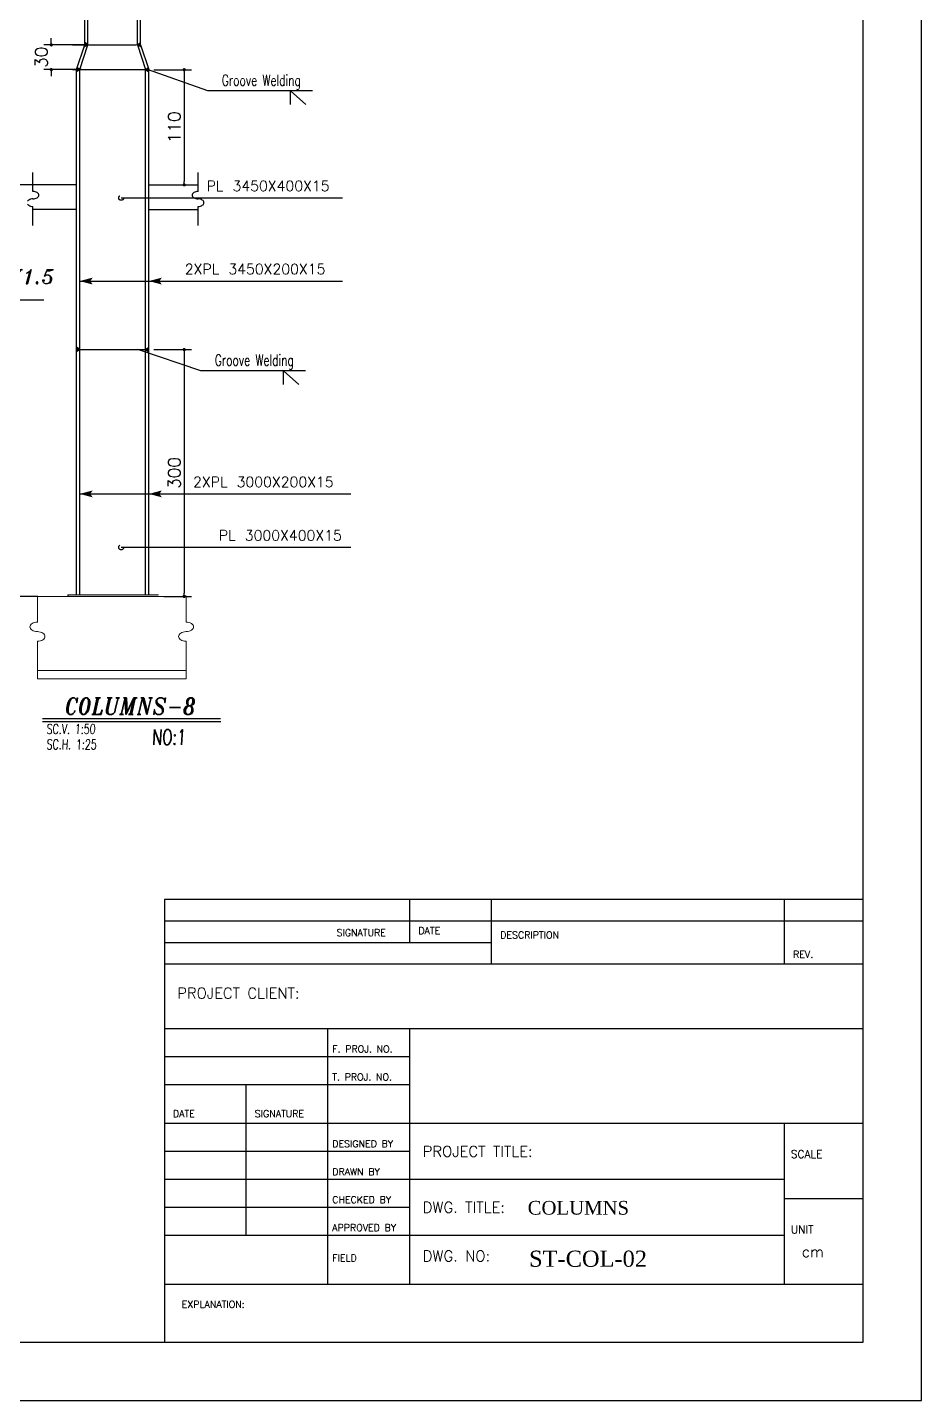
# Model space of a CAD drawing. Header units: inches. Extents: x 1387 to 2676, y -3005 to -2136.
# Drawn here: x 2561.74 to 2583.46, y -2492.43 to -2459.07 of the extents above; entities that cross this region are included whole.
import ezdxf

# ---------------------------------------------------------------- set-up
doc = ezdxf.new("R2010")
doc.units = ezdxf.units.IN
doc.header["$MEASUREMENT"] = 0
doc.linetypes.add('HIDDEN', pattern=[0.375, 0.25, -0.125])
for name, color, linetype in [('1', 1, 'Continuous'), ('1R', 1, 'Continuous'), ('2Y', 2, 'Continuous'), ('3', 3, 'HIDDEN'), ('3G', 3, 'Continuous'), ('4C', 4, 'Continuous'), ('6M', 6, 'Continuous'), ('COL-2', 3, 'Continuous'), ('D', 1, 'Continuous'), ('DIM', 8, 'Continuous'), ('lateral brace', 5, 'Continuous'), ('Layer4', 118, 'Continuous'), ('LEVEL', 3, 'HIDDEN'), ('TXT', 3, 'Continuous')]:
    doc.layers.add(name, color=color, linetype=linetype)
doc.layers.add('2', color=2, linetype='Continuous', lineweight=9)
doc.styles.add('ITALICT', font='italict')
doc.styles.add('ROMANC', font='TXT.shx')
doc.styles.add('ROMANS', font='ROMANS')
doc.styles.add('ROMANT', font='romant')
doc.styles.add('style1', font='times.ttf')
doc.dimstyles.new('1-100', dxfattribs={"dimtxt": 0.3, "dimasz": 0.08, "dimexe": 0.18, "dimexo": 0.0625, "dimgap": 0.09, "dimtad": 1, "dimdec": 0, "dimlfac": 1000, "dimdsep": 46, "dimtxsty": 'ROMANT', "dimblk": 'DOT', "dimcen": 0.09, "dimclrd": 1, "dimclre": 1, "dimclrt": 3, "dimadec": 0, "dimazin": 0, "dimtfac": 1, "dimtdec": 0, "dimtix": 1, "dimtofl": 0, "dimtmove": 2, "dimatfit": 3, "dimldrblk": 'DOT', "dimfxl": 1, "dimtolj": 1, "dimarcsym": 0})

# ---------------------------------------------------------------- blocks, each defined once
blk = doc.blocks.new('DOT')
at = {"layer": 'DIM', "color": 0, "linetype": 'ByBlock'}
blk.add_line((-0.5, 0), (-1, 0), dxfattribs=at)
at = {"layer": 'DIM', "color": 0, "linetype": 'ByBlock', "const_width": 0.5}
blk.add_lwpolyline([(-0.25, 0, 1), (0.25, 0, 1)], format="xyb", close=True, dxfattribs=at)
blk = doc.blocks.new('*D273')
at = {"layer": 'D', "color": 1, "lineweight": -2, "transparency": 16777216}
for p, q in [((2562.764, -2462.895), (2559.548, -2462.895)), ((2559.728, -2462.975), (2559.728, -2472.815)), ((2561.987, -2472.895), (2559.548, -2472.895))]:
    blk.add_line(p, q, dxfattribs=at)
at = {"layer": 'Defpoints', "color": 0, "transparency": 16777216}
for p in [(2562.827, -2462.895), (2559.728, -2472.895), (2562.05, -2472.895)]:
    blk.add_point(p, dxfattribs=at)
at = {"layer": 'D', "color": 1, "lineweight": -2, "transparency": 16777216, "xscale": 0.08, "yscale": 0.08, "zscale": 0.08}
for p, rotation in [((2559.728, -2462.895), 90), ((2559.728, -2472.895), 270)]:
    blk.add_blockref('DOT', p, dxfattribs=dict(at, rotation=rotation))
at = {"layer": 'D', "color": 2, "transparency": 16777216, "insert": (2559.488, -2467.895), "char_height": 0.3, "attachment_point": 5, "rotation": 90, "style": 'ROMANS'}
blk.add_mtext('\\A1;535', dxfattribs=at)
blk = doc.blocks.new('_Dot')
at = {"layer": 'DIM', "color": 0, "lineweight": -2}
blk.add_line((-0.5, 0), (-1, 0), dxfattribs=at)
at = {"layer": 'DIM', "color": 0, "const_width": 0.5}
blk.add_lwpolyline([(-0.25, 0, 1), (0.25, 0, 1)], format="xyb", close=True, dxfattribs=at)
blk = doc.blocks.new('ss')
at = {"layer": '2'}
for p, q in [((0, 0.137), (0, 0.514)), ((0, -0.137), (0, -0.674))]:
    blk.add_line(p, q, dxfattribs=at)
for points in [[(0, 0, -0.064661), (-0.043, 0.006, -0.077521), (-0.076, 0.02, -0.107173), (-0.1, 0.044, -0.145), (-0.107, 0.069, -0.145), (-0.1, 0.093, -0.107173), (-0.076, 0.117, -0.077521), (-0.043, 0.131, -0.064661), (0, 0.137, -0.064661)], [(0, -0.137, 0.064661), (0.043, -0.131, 0.077521), (0.076, -0.117, 0.107173), (0.1, -0.093, 0.145), (0.107, -0.069, 0.145), (0.1, -0.044, 0.107173), (0.076, -0.02, 0.077521), (0.043, -0.006, 0.064661), (0, 0, 0.064661)]]:
    blk.add_lwpolyline(points, format="xyb", dxfattribs=at)
blk = doc.blocks.new('*D276')
at = {"layer": 'D', "color": 1, "lineweight": -2, "transparency": 16777216}
for p, q in [((2564.81, -2466.897), (2565.724, -2466.897)), ((2565.544, -2466.977), (2565.544, -2472.815)), ((2565.049, -2472.895), (2565.724, -2472.895))]:
    blk.add_line(p, q, dxfattribs=at)
at = {"layer": 'Defpoints', "color": 0, "transparency": 16777216}
for p in [(2564.747, -2466.897), (2564.987, -2472.895), (2565.544, -2472.895)]:
    blk.add_point(p, dxfattribs=at)
at = {"layer": 'D', "color": 1, "lineweight": -2, "transparency": 16777216, "xscale": 0.08, "yscale": 0.08, "zscale": 0.08}
for p, rotation in [((2565.544, -2466.897), 90), ((2565.544, -2472.895), 270)]:
    blk.add_blockref('DOT', p, dxfattribs=dict(at, rotation=rotation))
at = {"layer": 'D', "color": 2, "transparency": 16777216, "insert": (2565.304, -2469.896), "char_height": 0.3, "attachment_point": 5, "rotation": 90, "style": 'ROMANS'}
blk.add_mtext('\\A1;300', dxfattribs=at)
blk = doc.blocks.new('*D269')
at = {"layer": 'D', "color": 1, "lineweight": -2, "transparency": 16777216}
for p, q in [((2562.764, -2454.895), (2559.548, -2454.895)), ((2559.728, -2454.975), (2559.728, -2462.815)), ((2561.987, -2462.895), (2559.548, -2462.895))]:
    blk.add_line(p, q, dxfattribs=at)
at = {"layer": 'Defpoints', "color": 0, "transparency": 16777216}
for p in [(2562.827, -2454.895), (2559.728, -2462.895), (2562.05, -2462.895)]:
    blk.add_point(p, dxfattribs=at)
at = {"layer": 'D', "color": 1, "lineweight": -2, "transparency": 16777216, "xscale": 0.08, "yscale": 0.08, "zscale": 0.08}
for p, rotation in [((2559.728, -2454.895), 90), ((2559.728, -2462.895), 270)]:
    blk.add_blockref('DOT', p, dxfattribs=dict(at, rotation=rotation))
at = {"layer": 'D', "color": 2, "transparency": 16777216, "insert": (2559.488, -2458.895), "char_height": 0.3, "attachment_point": 5, "rotation": 90, "style": 'ROMANS'}
blk.add_mtext('\\A1;400', dxfattribs=at)
blk = doc.blocks.new('*D271')
at = {"layer": 'D', "color": 1, "lineweight": -2, "transparency": 16777216}
for p, q in [((2562.315, -2459.415), (2562.315, -2459.335)), ((2563.163, -2459.495), (2562.135, -2459.495)), ((2563.052, -2460.095), (2562.135, -2460.095)), ((2562.315, -2460.175), (2562.315, -2460.255))]:
    blk.add_line(p, q, dxfattribs=at)
at = {"layer": 'Defpoints', "color": 0, "transparency": 16777216}
for p in [(2563.226, -2459.495), (2562.315, -2460.095), (2563.114, -2460.095, -0.015)]:
    blk.add_point(p, dxfattribs=at)
at = {"layer": 'D', "color": 1, "lineweight": -2, "transparency": 16777216, "xscale": 0.08, "yscale": 0.08, "zscale": 0.08}
for p, rotation in [((2562.315, -2459.495), 270), ((2562.315, -2460.095), 90)]:
    blk.add_blockref('DOT', p, dxfattribs=dict(at, rotation=rotation))
at = {"layer": 'D', "color": 2, "transparency": 16777216, "insert": (2562.075, -2459.795), "char_height": 0.3, "attachment_point": 5, "rotation": 90, "style": 'ROMANS'}
blk.add_mtext('\\A1;30', dxfattribs=at)
blk = doc.blocks.new('*D272')
at = {"layer": 'D', "color": 1, "lineweight": -2, "transparency": 16777216}
for p, q in [((2564.81, -2460.097), (2565.724, -2460.097)), ((2565.544, -2460.177), (2565.544, -2462.815)), ((2565.049, -2462.895), (2565.724, -2462.895))]:
    blk.add_line(p, q, dxfattribs=at)
at = {"layer": 'Defpoints', "color": 0, "transparency": 16777216}
for p in [(2564.747, -2460.097), (2564.987, -2462.895), (2565.544, -2462.895)]:
    blk.add_point(p, dxfattribs=at)
at = {"layer": 'D', "color": 1, "lineweight": -2, "transparency": 16777216, "xscale": 0.08, "yscale": 0.08, "zscale": 0.08}
for p, rotation in [((2565.544, -2460.097), 90), ((2565.544, -2462.895), 270)]:
    blk.add_blockref('DOT', p, dxfattribs=dict(at, rotation=rotation))
at = {"layer": 'D', "color": 2, "transparency": 16777216, "insert": (2565.304, -2461.496), "char_height": 0.3, "attachment_point": 5, "rotation": 90, "style": 'ROMANS'}
blk.add_mtext('\\A1;110', dxfattribs=at)

msp = doc.modelspace()

# ---------------------------------------------------------------- hatches: boundary and pattern name
at = {"layer": '1R'}
h = msp.add_hatch(color=256, dxfattribs=at)
h.dxf.hatch_style = 1
h.paths.add_polyline_path([(2563.126518, -2459.438127), (2563.126518, -2459.495256), (2563.206518, -2459.495256)])
h.paths.add_polyline_path([(2563.206518, -2459.495256), (2563.126518, -2459.495256), (2563.109365, -2459.546715)])
h = msp.add_hatch(color=256, dxfattribs=at)
h.dxf.hatch_style = 1
h.paths.add_polyline_path([(2564.486518, -2459.438127), (2564.486518, -2459.495256), (2564.406518, -2459.495256)])
h.paths.add_polyline_path([(2564.406518, -2459.495256), (2564.486518, -2459.495256), (2564.501463, -2459.540092)])
h = msp.add_hatch(color=256, dxfattribs=at)
h.dxf.hatch_style = 1
h.paths.add_polyline_path([(2562.937354, -2460.046494), (2562.926518, -2460.095256), (2563.006518, -2460.095256)])
h.paths.add_polyline_path([(2563.006518, -2460.095256), (2562.926518, -2460.095256), (2562.926518, -2460.152385)])
h = msp.add_hatch(color=256, dxfattribs=at)
h.dxf.hatch_style = 1
h.paths.add_polyline_path([(2564.67575, -2460.046799), (2564.686518, -2460.095256), (2564.606518, -2460.095256)])
h.paths.add_polyline_path([(2564.606518, -2460.095256), (2564.686518, -2460.095256), (2564.686518, -2460.152385)])
h = msp.add_hatch(color=256, dxfattribs=at)
h.dxf.hatch_style = 1
h.paths.add_polyline_path([(2562.926518, -2466.838127), (2562.926518, -2466.895256), (2563.006518, -2466.895256)])
h.paths.add_polyline_path([(2563.006518, -2466.895256), (2562.926518, -2466.895256), (2562.926518, -2466.952385)])
h = msp.add_hatch(color=256, dxfattribs=at)
h.dxf.hatch_style = 1
h.paths.add_polyline_path([(2564.686518, -2466.838127), (2564.686518, -2466.895256), (2564.606518, -2466.895256)])
h.paths.add_polyline_path([(2564.606518, -2466.895256), (2564.686518, -2466.895256), (2564.686518, -2466.952385)])
at = {"layer": 'COL-2'}
msp.add_hatch(color=256, dxfattribs=at).paths.add_polyline_path([(2564.919009, -2472.860156), (2562.715009, -2472.860156), (2562.715009, -2472.895256), (2564.919184, -2472.895256)])

# ---------------------------------------------------------------- linework, layer by layer
at = {"layer": '1'}
for p, q in [((2564.012825, -2463.210948), (2569.388832, -2463.210948)), ((2563.006518, -2465.23302), (2569.388832, -2465.23302)), ((2563.006518, -2470.403895), (2569.588832, -2470.403895)), ((2564.012825, -2471.701623), (2569.588832, -2471.701623)), ((2565.061596, -2480.261631), (2565.061596, -2491.016748)), ((2565.061596, -2480.261631), (2565.061596, -2489.604165)), ((2582.042544, -2480.261631), (2565.061596, -2480.261631)), ((2571.025837, -2481.307989), (2571.025837, -2480.261631)), ((2573.013918, -2481.831168), (2573.013918, -2480.261631)), ((2580.129154, -2481.831168), (2580.129154, -2480.261631)), ((2582.042544, -2480.78481), (2565.061596, -2480.78481)), ((2573.013918, -2481.307989), (2565.061596, -2481.307989)), ((2582.042544, -2481.831168), (2565.061596, -2481.831168)), ((2582.042544, -2483.400705), (2565.061596, -2483.400705)), ((2569.037757, -2489.604165), (2569.037757, -2483.400705)), ((2571.025837, -2489.604165), (2571.025837, -2483.400705)), ((2571.025837, -2484.080838), (2565.061596, -2484.080838)), ((2571.025837, -2484.760971), (2565.061596, -2484.760971)), ((2567.049676, -2488.423225), (2567.049676, -2484.760971)), ((2571.025837, -2485.702693), (2565.061596, -2485.702693)), ((2582.042544, -2485.702693), (2571.025837, -2485.702693)), ((2580.129154, -2489.604165), (2580.129154, -2485.702693)), ((2571.025837, -2486.382826), (2565.061596, -2486.382826)), ((2580.129154, -2487.062959), (2565.061596, -2487.062959)), ((2571.025837, -2487.743092), (2565.061596, -2487.743092)), ((2582.042544, -2487.53382), (2580.129154, -2487.53382)), ((2571.025837, -2488.423225), (2565.061596, -2488.423225)), ((2580.129154, -2488.423225), (2571.025837, -2488.423225)), ((2565.061596, -2489.604165), (2582.042544, -2489.604165))]:
    msp.add_line(p, q, dxfattribs=at)
msp.add_lwpolyline([(2500.774194, -2491.016748), (2582.042544, -2491.016748), (2582.042544, -2434.383752), (2500.774194, -2434.383752)], close=True, dxfattribs=at)
at = {"layer": '1R'}
for p, q in [((2562.826518, -2459.495256), (2564.186518, -2459.495256)), ((2563.206518, -2459.495256, 0.015), (2563.109365, -2459.546715)), ((2563.206518, -2459.495256, 0.015), (2563.126518, -2459.438127, 0.015)), ((2563.126518, -2459.495256, 0.015), (2564.386518, -2459.495256, 0.015)), ((2564.406518, -2459.495256, 0.015), (2564.486518, -2459.438127, 0.015)), ((2564.406518, -2459.495256, 0.015), (2564.501463, -2459.540092)), ((2563.006518, -2460.095256, 0.015), (2562.937354, -2460.046494)), ((2564.606518, -2460.095256), (2564.67575, -2460.046799)), ((2562.826518, -2460.095256), (2564.586518, -2460.095256)), ((2562.826518, -2460.095256), (2564.586518, -2460.095256)), ((2562.826518, -2460.095256), (2564.486518, -2460.095256)), ((2562.826518, -2460.095256), (2564.486518, -2460.095256)), ((2562.926518, -2460.095256), (2564.686518, -2460.095256)), ((2563.006518, -2460.095256), (2562.926518, -2460.152385)), ((2563.006518, -2460.095256, 0.015), (2562.926518, -2460.152385, 0.015)), ((2564.606518, -2460.095256), (2564.686518, -2460.152385)), ((2566.11464, -2460.610825), (2564.650605, -2460.095256)), ((2568.661904, -2460.610825), (2566.11464, -2460.610825)), ((2563.006518, -2466.895256), (2562.926518, -2466.838127)), ((2562.926518, -2466.895256), (2564.686518, -2466.895256)), ((2563.006518, -2466.895256), (2562.926518, -2466.952385)), ((2565.945128, -2467.410825), (2564.417006, -2466.895256)), ((2564.606518, -2466.895256), (2564.686518, -2466.838127)), ((2564.606518, -2466.895256), (2564.686518, -2466.952385)), ((2568.492393, -2467.410825), (2565.945128, -2467.410825))]:
    msp.add_line(p, q, dxfattribs=at)
at = {"layer": '2'}
for p, q in [((2561.9795, -2472.895256), (2565.589729, -2472.895256)), ((2562.715009, -2472.860156), (2564.919009, -2472.860156)), ((2561.979408, -2474.695256), (2565.589748, -2474.695256)), ((2561.979396, -2474.895256), (2565.589762, -2474.895256))]:
    msp.add_line(p, q, dxfattribs=at)
at = {"layer": '2Y'}
for p, q in [((2568.127593, -2460.946702), (2568.127593, -2460.611697)), ((2568.127593, -2460.611697), (2568.502296, -2460.946702)), ((2561.86978, -2463.053703), (2561.86978, -2462.59808)), ((2565.881909, -2463.053703), (2565.881909, -2462.59808)), ((2561.86978, -2463.87965), (2561.86978, -2463.419065)), ((2565.881909, -2463.87965), (2565.881909, -2463.419065)), ((2567.958082, -2467.746702), (2567.958082, -2467.411697)), ((2567.958082, -2467.411697), (2568.332784, -2467.746702))]:
    msp.add_line(p, q, dxfattribs=at)
for centre, radius, start, end in [((2561.86978, -2463.277472), 0.223769, 75.2014959, 90), ((2561.887026, -2463.212193), 0.15625, 57.4704604, 75.2014959), ((2561.91332, -2463.170966), 0.107352, 33.0015447, 57.4704604), ((2565.838369, -2463.170966), 0.107352, 122.5295396, 146.9984553), ((2565.864663, -2463.212193), 0.15625, 104.7985041, 122.5295396), ((2565.881909, -2463.277472), 0.223769, 90, 104.7985041), ((2561.82624, -2463.353647), 0.107352, 122.5295396, 146.9984553), ((2561.82624, -2463.301803), 0.107352, 213.0015447, 237.4704604), ((2561.852534, -2463.394874), 0.15625, 104.7985041, 122.5295396), ((2561.852534, -2463.260575), 0.15625, 237.4704604, 255.2014959), ((2561.86978, -2463.460153), 0.223769, 90, 104.7985041), ((2561.86978, -2463.195296), 0.223769, 255.2014959, 270), ((2561.86978, -2463.012615), 0.223769, 270, 284.7985041), ((2561.887026, -2463.077894), 0.15625, 284.7985041, 302.5295396), ((2561.91332, -2463.119121), 0.107352, 302.5295396, 326.9984553), ((2561.953235, -2463.145044), 0.059758, 360, 33.0015447), ((2561.953235, -2463.145044), 0.059758, 326.9984553, 0), ((2565.798455, -2463.145044), 0.059758, 146.9984553, 180), ((2565.798455, -2463.145044), 0.059758, 180, 213.0015447), ((2565.838369, -2463.119121), 0.107352, 213.0015447, 237.4704604), ((2565.864663, -2463.077894), 0.15625, 237.4704604, 255.2014959), ((2565.881909, -2463.012615), 0.223769, 255.2014959, 270), ((2565.881909, -2463.460153), 0.223769, 75.2014959, 90), ((2565.881909, -2463.195296), 0.223769, 270, 284.7985041), ((2565.899155, -2463.394874), 0.15625, 57.4704604, 75.2014959), ((2565.899155, -2463.260575), 0.15625, 284.7985041, 302.5295396), ((2565.925449, -2463.353647), 0.107352, 33.0015447, 57.4704604), ((2565.925449, -2463.301803), 0.107352, 302.5295396, 326.9984553), ((2565.965364, -2463.327725), 0.059758, 0, 33.0015447), ((2565.965364, -2463.327725), 0.059758, 326.9984553, 0)]:
    msp.add_arc(centre, radius, start, end, dxfattribs=at)
at = {"layer": '3'}
for centre in [(2564.012825, -2463.210948), (2564.012825, -2471.701623)]:
    msp.add_circle(centre, 0.06, dxfattribs=at)
for points in [[(2563.006518, -2465.23302), (2563.263753, -2465.23302), (2563.320153, -2465.148964)], [(2563.006518, -2465.23302), (2563.263753, -2465.23302), (2563.320153, -2465.317076)], [(2564.686518, -2465.23302), (2564.943753, -2465.23302), (2565.000153, -2465.148964)], [(2564.686518, -2465.23302), (2564.943753, -2465.23302), (2565.000153, -2465.317076)], [(2563.006518, -2470.403895), (2563.263753, -2470.403895), (2563.320153, -2470.319839)], [(2563.006518, -2470.403895), (2563.263753, -2470.403895), (2563.320153, -2470.487951)], [(2564.686518, -2470.403895), (2564.943753, -2470.403895), (2565.000153, -2470.319839)], [(2564.686518, -2470.403895), (2564.943753, -2470.403895), (2565.000153, -2470.487951)]]:
    msp.add_solid(points, dxfattribs=at)
at = {"layer": '3G'}
for p, q in [((2563.126518, -2459.495256, 0.015), (2563.126518, -2441.495256)), ((2563.206518, -2459.495256, 0.015), (2563.206518, -2441.495256)), ((2564.406518, -2459.495256), (2564.406518, -2441.495256, -0.015)), ((2564.486518, -2459.495256), (2564.486518, -2441.495256, -0.015)), ((2562.926518, -2460.095256), (2563.126518, -2459.495256)), ((2563.006518, -2460.095256), (2563.206518, -2459.495256)), ((2564.406518, -2459.495256), (2564.606518, -2460.095256)), ((2564.486518, -2459.495256), (2564.686518, -2460.095256)), ((2562.926518, -2472.860156), (2562.926518, -2460.095256)), ((2563.006518, -2472.860156), (2563.006518, -2460.095256)), ((2564.606518, -2472.860156), (2564.606518, -2460.095256)), ((2564.606518, -2472.860156), (2564.606518, -2460.095256)), ((2564.686518, -2472.860156), (2564.686518, -2460.095256)), ((2562.926518, -2462.895256), (2561.86978, -2462.895256)), ((2564.686518, -2462.895256), (2565.881909, -2462.895256)), ((2562.926518, -2463.495256), (2561.86978, -2463.495256)), ((2564.686518, -2463.495256), (2565.881909, -2463.495256)), ((2562.131266, -2465.699429), (2560.328386, -2465.699429)), ((2562.097715, -2475.934648), (2566.43456, -2475.934648))]:
    msp.add_line(p, q, dxfattribs=at)
at = {"layer": '6M', "color": 4}
msp.add_line((2562.097715, -2475.859364), (2566.428149, -2475.859364), dxfattribs=at)
at = {"layer": 'COL-2'}
msp.add_line((2562.715009, -2472.860156), (2562.715009, -2472.895256), dxfattribs=at)
at = {"layer": 'DIM'}
msp.add_lwpolyline([(2499.358369, -2492.432573), (2583.458369, -2492.432573), (2583.458369, -2432.967927), (2499.358369, -2432.967927)], close=True, dxfattribs=at)
at = {"layer": 'lateral brace'}
msp.add_lwpolyline([(2499.358369, -2492.432573), (2583.458369, -2492.432573), (2583.458369, -2432.967927), (2499.358369, -2432.967927)], close=True, dxfattribs=at)
at = {"layer": 'Layer4'}
msp.add_lwpolyline([(2583.458369, -2432.967927), (2499.358369, -2432.967927), (2499.358369, -2492.432573), (2583.458369, -2492.432573)], close=True, dxfattribs=at)

# ---------------------------------------------------------------- block references
at = {"layer": 'TXT', "yscale": 1.7, "zscale": 1.7}
for p, xscale in [((2561.979527, -2473.750738), 1.7), ((2565.589635, -2473.750738), -1.7)]:
    msp.add_blockref('ss', p, dxfattribs=dict(at, xscale=xscale))

# ---------------------------------------------------------------- texts
at = {"layer": '1'}
for s, height, style, p in [('SIGNATURE', 0.1674173, 'ROMANS', (2569.247029, -2481.151035)), ('DATE', 0.1674173, 'ROMANS', (2571.235109, -2481.098717)), ('DESCRIPTION', 0.16741731, 'ROMANS', (2573.22319, -2481.203353)), ('REV.', 0.1674173, 'ROMANS', (2580.338425, -2481.674214)), ('PROJECT CLIENT:', 0.26158955, 'ROMANS', (2565.375503, -2482.665517)), ('F. PROJ. NO.', 0.16741731, 'ROMANS', (2569.142393, -2483.976202)), ('T. PROJ. NO.', 0.16741731, 'ROMANS', (2569.142393, -2484.656335)), ('DATE', 0.1674173, 'ROMANS', (2565.270867, -2485.54574)), ('SIGNATURE', 0.1674173, 'ROMANS', (2567.258948, -2485.54574)), ('DESIGNED BY', 0.16741731, 'ROMANS', (2569.142393, -2486.27819)), ('PROJECT TITLE:', 0.26158955, 'ROMANS', (2571.339745, -2486.509834)), ('SCALE', 0.1883445, 'ROMANS', (2580.286107, -2486.53978)), ('DRAWN BY', 0.1674173, 'ROMANS', (2569.142393, -2486.958323)), ('CHECKED BY', 0.1674173, 'ROMANS', (2569.142393, -2487.638456)), ('DWG. TITLE:', 0.26158955, 'ROMANS', (2571.339745, -2487.870099)), ('COLUMNS', 0.3335267, 'style1', (2573.888902, -2487.916245)), ('APPROVED BY', 0.16741731, 'ROMANS', (2569.142393, -2488.318589)), ('UNIT', 0.1883445, 'ROMANS', (2580.286107, -2488.370907)), ('cm', 0.2615895, 'ROMANS', (2580.547697, -2488.946404)), ('FIELD', 0.1674173, 'ROMANS', (2569.142393, -2489.051039)), ('DWG. NO:', 0.2615895, 'ROMANS', (2571.339745, -2489.051039)), ('ST-COL-02', 0.3923843, 'style1', (2573.923596, -2489.182925)), ('EXPLANATION:', 0.16741731, 'ROMANS', (2565.485696, -2490.179779))]:
    msp.add_text(s, height=height, dxfattribs=dict(at, style=style)).set_placement(p)
at = {"layer": '2Y', "style": 'ROMANC'}
for s, p in [('PL 3450X400X15', (2566.08894, -2463.045291)), ('2XPL 3450X200X15', (2565.559168, -2465.067363)), ('2XPL 3000X200X15', (2565.759168, -2470.238238)), ('PL 3000X400X15', (2566.386793, -2471.535966))]:
    msp.add_text(s, height=0.24999931, dxfattribs=at).set_placement(p)
at = {"layer": '3', "style": 'ROMANS', "oblique": 3, "width": 0.7}
for s, height, p in [('SC.V. 1:50', 0.24, (2562.19768, -2476.235042)), ('SC.H. 1:25', 0.24, (2562.19768, -2476.610797)), ('NO:1', 0.3696, (2564.761702, -2476.499459))]:
    msp.add_text(s, height=height, dxfattribs=at).set_placement(p)
at = {"layer": '3G', "style": 'ITALICT'}
msp.add_text('C40F20X1.5', height=0.35, dxfattribs=at).set_placement((2559.366778, -2465.30186))
at = {"layer": '4C', "style": 'ITALICT', "width": 0.88}
msp.add_text('COLUMNS-8', height=0.4, dxfattribs=at).set_placement((2562.648715, -2475.761563))
at = {"layer": 'LEVEL', "style": 'ROMANS', "width": 0.7}
for p in [(2566.458452, -2460.48926), (2566.28894, -2467.28926)]:
    msp.add_text('Groove Welding', height=0.27, dxfattribs=at).set_placement(p)

# ---------------------------------------------------------------- dimensions: what is measured, and where the dimension line sits
at = {"layer": 'D'}
for base, p1, p2, text, picture, middle in [((2559.727954, -2462.895256), (2562.826518, -2454.895256), (2562.049969, -2462.895256), '400', '*D269', (2559.487954, -2458.895256)), ((2562.314719, -2460.095256, 0.03), (2563.225781, -2459.495256, 0.03), (2563.114218, -2460.095256, 0.015), '30', '*D271', (2562.074719, -2459.795256, 0.03)), ((2565.544469, -2462.895256), (2564.747079, -2460.097095), (2564.986518, -2462.895256), '110', '*D272', (2565.304469, -2461.496176)), ((2559.727954, -2472.895256), (2562.826518, -2462.895256), (2562.049969, -2472.895256), '535', '*D273', (2559.487954, -2467.895256)), ((2565.544469, -2472.895256), (2564.747079, -2466.897095), (2564.986518, -2472.895256), '300', '*D276', (2565.304469, -2469.896176))]:
    dim = msp.add_linear_dim(base=base, p1=p1, p2=p2, angle=90, text=text, dimstyle='1-100', override={"dimtxsty": 'ROMANS', "dimclrt": 2, "dimtmove": 1}, dxfattribs=at)
    dim.commit()
    dim.dimension.update_dxf_attribs({"geometry": picture, "text_midpoint": middle})

doc.saveas('drawing.dxf')
